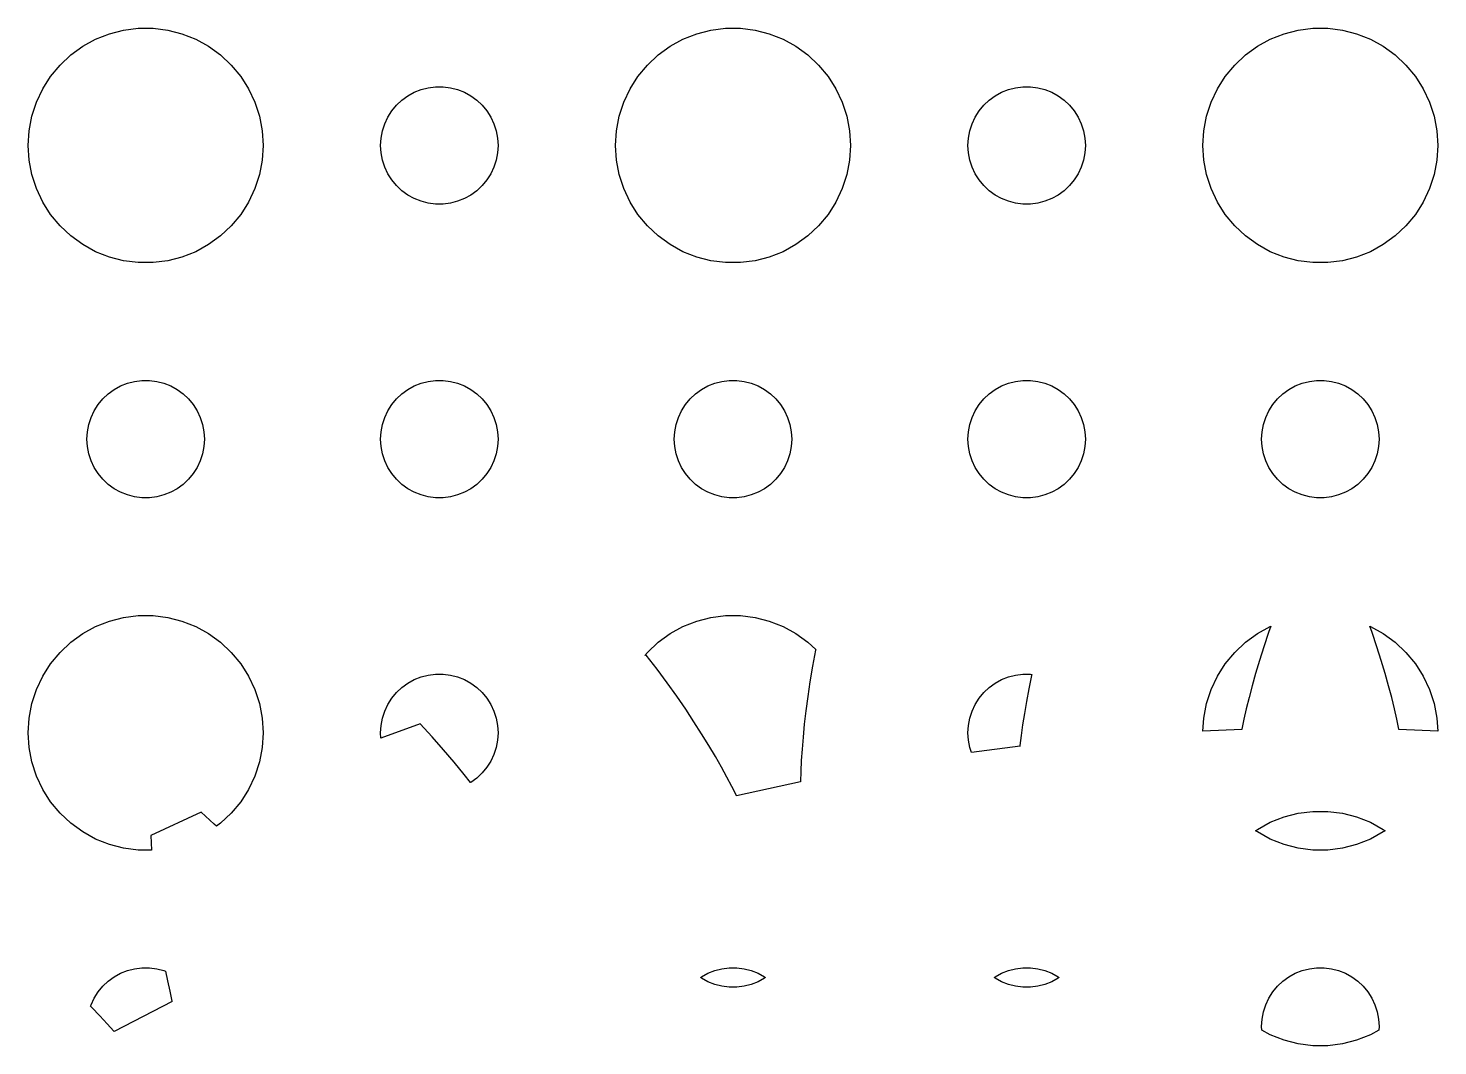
# Model space of a CAD drawing. Header units: metres. Extents: x -69 to 69, y 41 to 289.
# Drawn here: x -33 to 3, y 167.01 to 192.99 of the extents above; entities that cross this region are included whole.
import ezdxf

# ---------------------------------------------------------------- set-up
doc = ezdxf.new("R2010")
doc.units = ezdxf.units.M

msp = doc.modelspace()

# ---------------------------------------------------------------- linework, layer by layer
for p, q in [((-30.5621, 192.947), (-30.1884, 192.994)), ((-30.1884, 192.994), (-29.8116, 192.994)), ((-29.8116, 192.994), (-29.4379, 192.947)), ((-15.5621, 192.947), (-15.1884, 192.994)), ((-15.1884, 192.994), (-14.8116, 192.994)), ((-14.8116, 192.994), (-14.4379, 192.947)), ((-0.56213, 192.947), (-0.18837, 192.994)), ((-0.18837, 192.994), (0.18837, 192.994)), ((0.18837, 192.994), (0.56213, 192.947)), ((-31.6075, 192.533), (-31.2773, 192.714)), ((-31.2773, 192.714), (-30.927, 192.853)), ((-30.927, 192.853), (-30.5621, 192.947)), ((-29.4379, 192.947), (-29.0729, 192.853)), ((-29.0729, 192.853), (-28.7227, 192.714)), ((-28.7227, 192.714), (-28.3925, 192.533)), ((-16.6075, 192.533), (-16.2773, 192.714)), ((-16.2773, 192.714), (-15.927, 192.853)), ((-15.927, 192.853), (-15.5621, 192.947)), ((-14.4379, 192.947), (-14.0729, 192.853)), ((-14.0729, 192.853), (-13.7227, 192.714)), ((-13.7227, 192.714), (-13.3925, 192.533)), ((-1.60747, 192.533), (-1.27733, 192.714)), ((-1.27733, 192.714), (-0.92705, 192.853)), ((-0.92705, 192.853), (-0.56213, 192.947)), ((0.56213, 192.947), (0.92705, 192.853)), ((0.92705, 192.853), (1.27733, 192.714)), ((1.27733, 192.714), (1.60747, 192.533)), ((-32.1869, 192.054), (-31.9123, 192.312)), ((-31.9123, 192.312), (-31.6075, 192.533)), ((-28.3925, 192.533), (-28.0877, 192.312)), ((-28.0877, 192.312), (-27.8131, 192.054)), ((-17.1869, 192.054), (-16.9123, 192.312)), ((-16.9123, 192.312), (-16.6075, 192.533)), ((-13.3925, 192.533), (-13.0877, 192.312)), ((-13.0877, 192.312), (-12.8131, 192.054)), ((-2.1869, 192.054), (-1.91226, 192.312)), ((-1.91226, 192.312), (-1.60747, 192.533)), ((1.60747, 192.533), (1.91226, 192.312)), ((1.91226, 192.312), (2.1869, 192.054)), ((-32.427, 191.763), (-32.1869, 192.054)), ((-27.8131, 192.054), (-27.5729, 191.763)), ((-17.427, 191.763), (-17.1869, 192.054)), ((-12.8131, 192.054), (-12.5729, 191.763)), ((-2.42705, 191.763), (-2.1869, 192.054)), ((2.1869, 192.054), (2.42705, 191.763)), ((-32.6289, 191.445), (-32.427, 191.763)), ((-27.5729, 191.763), (-27.3711, 191.445)), ((-17.6289, 191.445), (-17.427, 191.763)), ((-12.5729, 191.763), (-12.3711, 191.445)), ((-2.62891, 191.445), (-2.42705, 191.763)), ((2.42705, 191.763), (2.62891, 191.445)), ((-32.7893, 191.104), (-32.6289, 191.445)), ((-27.3711, 191.445), (-27.2107, 191.104)), ((-23.4561, 191.156), (-23.3037, 191.266)), ((-23.3037, 191.266), (-23.1387, 191.357)), ((-23.1387, 191.357), (-22.9635, 191.427)), ((-22.9635, 191.427), (-22.7811, 191.473)), ((-22.7811, 191.473), (-22.5942, 191.497)), ((-22.5942, 191.497), (-22.4058, 191.497)), ((-22.4058, 191.497), (-22.2189, 191.473)), ((-22.2189, 191.473), (-22.0365, 191.427)), ((-22.0365, 191.427), (-21.8613, 191.357)), ((-21.8613, 191.357), (-21.6963, 191.266)), ((-21.6963, 191.266), (-21.5439, 191.156)), ((-17.7893, 191.104), (-17.6289, 191.445)), ((-12.3711, 191.445), (-12.2107, 191.104)), ((-8.45613, 191.156), (-8.30373, 191.266)), ((-8.30373, 191.266), (-8.13866, 191.357)), ((-8.13866, 191.357), (-7.96352, 191.427)), ((-7.96352, 191.427), (-7.78107, 191.473)), ((-7.78107, 191.473), (-7.59418, 191.497)), ((-7.59418, 191.497), (-7.40581, 191.497)), ((-7.40581, 191.497), (-7.21892, 191.473)), ((-7.21892, 191.473), (-7.03647, 191.427)), ((-7.03647, 191.427), (-6.86133, 191.357)), ((-6.86133, 191.357), (-6.69626, 191.266)), ((-6.69626, 191.266), (-6.54385, 191.156)), ((-2.78932, 191.104), (-2.62891, 191.445)), ((2.62891, 191.445), (2.78932, 191.104)), ((-32.9057, 190.746), (-32.7893, 191.104)), ((-27.2107, 191.104), (-27.0942, 190.746)), ((-23.8145, 190.723), (-23.7135, 190.882)), ((-23.7135, 190.882), (-23.5934, 191.027)), ((-23.5934, 191.027), (-23.4561, 191.156)), ((-21.5439, 191.156), (-21.4065, 191.027)), ((-21.4065, 191.027), (-21.2865, 190.882)), ((-21.2865, 190.882), (-21.1855, 190.723)), ((-17.9057, 190.746), (-17.7893, 191.104)), ((-12.2107, 191.104), (-12.0942, 190.746)), ((-8.81445, 190.723), (-8.71352, 190.882)), ((-8.71352, 190.882), (-8.59344, 191.027)), ((-8.59344, 191.027), (-8.45613, 191.156)), ((-6.54385, 191.156), (-6.40654, 191.027)), ((-6.40654, 191.027), (-6.28647, 190.882)), ((-6.28647, 190.882), (-6.18553, 190.723)), ((-2.90575, 190.746), (-2.78932, 191.104)), ((2.78932, 191.104), (2.90575, 190.746)), ((-32.9763, 190.376), (-32.9057, 190.746)), ((-27.0942, 190.746), (-27.0237, 190.376)), ((-23.9529, 190.373), (-23.8947, 190.552)), ((-23.8947, 190.552), (-23.8145, 190.723)), ((-21.1855, 190.723), (-21.1053, 190.552)), ((-21.1053, 190.552), (-21.0471, 190.373)), ((-17.9763, 190.376), (-17.9057, 190.746)), ((-12.0942, 190.746), (-12.0237, 190.376)), ((-8.95287, 190.373), (-8.89465, 190.552)), ((-8.89465, 190.552), (-8.81445, 190.723)), ((-6.18553, 190.723), (-6.10533, 190.552)), ((-6.10533, 190.552), (-6.04712, 190.373)), ((-2.97633, 190.376), (-2.90575, 190.746)), ((2.90575, 190.746), (2.97633, 190.376)), ((-33, 190), (-32.9763, 190.376)), ((-27.0237, 190.376), (-27, 190)), ((-24, 190), (-23.9882, 190.188)), ((-23.9882, 190.188), (-23.9529, 190.373)), ((-21.0471, 190.373), (-21.0118, 190.188)), ((-21.0118, 190.188), (-21, 190)), ((-18, 190), (-17.9763, 190.376)), ((-12.0237, 190.376), (-12, 190)), ((-9, 190), (-8.98816, 190.188)), ((-8.98816, 190.188), (-8.95287, 190.373)), ((-6.04712, 190.373), (-6.01183, 190.188)), ((-6.01183, 190.188), (-6, 190)), ((-3, 190), (-2.97633, 190.376)), ((2.97633, 190.376), (3, 190)), ((-32.9763, 189.624), (-33, 190)), ((-27, 190), (-27.0237, 189.624)), ((-23.9882, 189.812), (-24, 190)), ((-23.9529, 189.627), (-23.9882, 189.812)), ((-21.0118, 189.812), (-21.0471, 189.627)), ((-21, 190), (-21.0118, 189.812)), ((-17.9763, 189.624), (-18, 190)), ((-12, 190), (-12.0237, 189.624)), ((-8.98816, 189.812), (-9, 190)), ((-8.95287, 189.627), (-8.98816, 189.812)), ((-6.01183, 189.812), (-6.04712, 189.627)), ((-6, 190), (-6.01183, 189.812)), ((-2.97633, 189.624), (-3, 190)), ((3, 190), (2.97633, 189.624)), ((-32.9057, 189.254), (-32.9763, 189.624)), ((-27.0237, 189.624), (-27.0942, 189.254)), ((-23.8947, 189.448), (-23.9529, 189.627)), ((-23.8145, 189.277), (-23.8947, 189.448)), ((-21.1053, 189.448), (-21.1855, 189.277)), ((-21.0471, 189.627), (-21.1053, 189.448)), ((-17.9057, 189.254), (-17.9763, 189.624)), ((-12.0237, 189.624), (-12.0942, 189.254)), ((-8.89465, 189.448), (-8.95287, 189.627)), ((-8.81445, 189.277), (-8.89465, 189.448)), ((-6.10533, 189.448), (-6.18553, 189.277)), ((-6.04712, 189.627), (-6.10533, 189.448)), ((-2.90575, 189.254), (-2.97633, 189.624)), ((2.97633, 189.624), (2.90575, 189.254)), ((-32.7893, 188.896), (-32.9057, 189.254)), ((-27.0942, 189.254), (-27.2107, 188.896)), ((-23.7135, 189.118), (-23.8145, 189.277)), ((-23.5934, 188.973), (-23.7135, 189.118)), ((-21.2865, 189.118), (-21.4065, 188.973)), ((-21.1855, 189.277), (-21.2865, 189.118)), ((-17.7893, 188.896), (-17.9057, 189.254)), ((-12.0942, 189.254), (-12.2107, 188.896)), ((-8.71352, 189.118), (-8.81445, 189.277)), ((-8.59344, 188.973), (-8.71352, 189.118)), ((-6.28647, 189.118), (-6.40654, 188.973)), ((-6.18553, 189.277), (-6.28647, 189.118)), ((-2.78932, 188.896), (-2.90575, 189.254)), ((2.90575, 189.254), (2.78932, 188.896)), ((-32.6289, 188.555), (-32.7893, 188.896)), ((-27.2107, 188.896), (-27.3711, 188.555)), ((-23.4561, 188.844), (-23.5934, 188.973)), ((-23.3037, 188.734), (-23.4561, 188.844)), ((-23.1387, 188.643), (-23.3037, 188.734)), ((-22.9635, 188.573), (-23.1387, 188.643)), ((-21.8613, 188.643), (-22.0365, 188.573)), ((-21.6963, 188.734), (-21.8613, 188.643)), ((-21.5439, 188.844), (-21.6963, 188.734)), ((-21.4065, 188.973), (-21.5439, 188.844)), ((-17.6289, 188.555), (-17.7893, 188.896)), ((-12.2107, 188.896), (-12.3711, 188.555)), ((-8.45613, 188.844), (-8.59344, 188.973)), ((-8.30373, 188.734), (-8.45613, 188.844)), ((-8.13866, 188.643), (-8.30373, 188.734)), ((-7.96352, 188.573), (-8.13866, 188.643)), ((-6.86133, 188.643), (-7.03647, 188.573)), ((-6.69626, 188.734), (-6.86133, 188.643)), ((-6.54385, 188.844), (-6.69626, 188.734)), ((-6.40654, 188.973), (-6.54385, 188.844)), ((-2.62891, 188.555), (-2.78932, 188.896)), ((2.78932, 188.896), (2.62891, 188.555)), ((-32.427, 188.237), (-32.6289, 188.555)), ((-27.3711, 188.555), (-27.5729, 188.237)), ((-22.7811, 188.527), (-22.9635, 188.573)), ((-22.5942, 188.503), (-22.7811, 188.527)), ((-22.4058, 188.503), (-22.5942, 188.503)), ((-22.2189, 188.527), (-22.4058, 188.503)), ((-22.0365, 188.573), (-22.2189, 188.527)), ((-17.427, 188.237), (-17.6289, 188.555)), ((-12.3711, 188.555), (-12.5729, 188.237)), ((-7.78107, 188.527), (-7.96352, 188.573)), ((-7.59418, 188.503), (-7.78107, 188.527)), ((-7.40581, 188.503), (-7.59418, 188.503)), ((-7.21892, 188.527), (-7.40581, 188.503)), ((-7.03647, 188.573), (-7.21892, 188.527)), ((-2.42705, 188.237), (-2.62891, 188.555)), ((2.62891, 188.555), (2.42705, 188.237)), ((-32.1869, 187.946), (-32.427, 188.237)), ((-31.9123, 187.688), (-32.1869, 187.946)), ((-27.8131, 187.946), (-28.0877, 187.688)), ((-27.5729, 188.237), (-27.8131, 187.946)), ((-17.1869, 187.946), (-17.427, 188.237)), ((-16.9123, 187.688), (-17.1869, 187.946)), ((-12.8131, 187.946), (-13.0877, 187.688)), ((-12.5729, 188.237), (-12.8131, 187.946)), ((-2.1869, 187.946), (-2.42705, 188.237)), ((-1.91226, 187.688), (-2.1869, 187.946)), ((2.1869, 187.946), (1.91226, 187.688)), ((2.42705, 188.237), (2.1869, 187.946)), ((-31.6075, 187.467), (-31.9123, 187.688)), ((-28.0877, 187.688), (-28.3925, 187.467)), ((-16.6075, 187.467), (-16.9123, 187.688)), ((-13.0877, 187.688), (-13.3925, 187.467)), ((-1.60747, 187.467), (-1.91226, 187.688)), ((1.91226, 187.688), (1.60747, 187.467)), ((-31.2773, 187.286), (-31.6075, 187.467)), ((-30.927, 187.147), (-31.2773, 187.286)), ((-28.7227, 187.286), (-29.0729, 187.147)), ((-28.3925, 187.467), (-28.7227, 187.286)), ((-16.2773, 187.286), (-16.6075, 187.467)), ((-15.927, 187.147), (-16.2773, 187.286)), ((-13.7227, 187.286), (-14.0729, 187.147)), ((-13.3925, 187.467), (-13.7227, 187.286)), ((-1.27733, 187.286), (-1.60747, 187.467)), ((-0.92705, 187.147), (-1.27733, 187.286)), ((1.27733, 187.286), (0.92705, 187.147)), ((1.60747, 187.467), (1.27733, 187.286)), ((-30.5621, 187.053), (-30.927, 187.147)), ((-30.1884, 187.006), (-30.5621, 187.053)), ((-29.8116, 187.006), (-30.1884, 187.006)), ((-29.4379, 187.053), (-29.8116, 187.006)), ((-29.0729, 187.147), (-29.4379, 187.053)), ((-15.5621, 187.053), (-15.927, 187.147)), ((-15.1884, 187.006), (-15.5621, 187.053)), ((-14.8116, 187.006), (-15.1884, 187.006)), ((-14.4379, 187.053), (-14.8116, 187.006)), ((-14.0729, 187.147), (-14.4379, 187.053)), ((-0.56213, 187.053), (-0.92705, 187.147)), ((-0.18837, 187.006), (-0.56213, 187.053)), ((0.18837, 187.006), (-0.18837, 187.006)), ((0.56213, 187.053), (0.18837, 187.006)), ((0.92705, 187.147), (0.56213, 187.053)), ((-30.4635, 183.927), (-30.2811, 183.973)), ((-30.2811, 183.973), (-30.0942, 183.997)), ((-30.0942, 183.997), (-29.9058, 183.997)), ((-29.9058, 183.997), (-29.7189, 183.973)), ((-29.7189, 183.973), (-29.5365, 183.927)), ((-22.9635, 183.927), (-22.7811, 183.973)), ((-22.7811, 183.973), (-22.5942, 183.997)), ((-22.5942, 183.997), (-22.4058, 183.997)), ((-22.4058, 183.997), (-22.2189, 183.973)), ((-22.2189, 183.973), (-22.0365, 183.927)), ((-15.4635, 183.927), (-15.2811, 183.973)), ((-15.2811, 183.973), (-15.0942, 183.997)), ((-15.0942, 183.997), (-14.9058, 183.997)), ((-14.9058, 183.997), (-14.7189, 183.973)), ((-14.7189, 183.973), (-14.5365, 183.927)), ((-7.96352, 183.927), (-7.78107, 183.973)), ((-7.78107, 183.973), (-7.59418, 183.997)), ((-7.59418, 183.997), (-7.40581, 183.997)), ((-7.40581, 183.997), (-7.21892, 183.973)), ((-7.21892, 183.973), (-7.03647, 183.927)), ((-0.46352, 183.927), (-0.28107, 183.973)), ((-0.28107, 183.973), (-0.09418, 183.997)), ((-0.09418, 183.997), (0.09418, 183.997)), ((0.09418, 183.997), (0.28107, 183.973)), ((0.28107, 183.973), (0.46352, 183.927)), ((-31.0934, 183.527), (-30.9561, 183.656)), ((-30.9561, 183.656), (-30.8037, 183.766)), ((-30.8037, 183.766), (-30.6387, 183.857)), ((-30.6387, 183.857), (-30.4635, 183.927)), ((-29.5365, 183.927), (-29.3613, 183.857)), ((-29.3613, 183.857), (-29.1963, 183.766)), ((-29.1963, 183.766), (-29.0439, 183.656)), ((-29.0439, 183.656), (-28.9065, 183.527)), ((-23.5934, 183.527), (-23.4561, 183.656)), ((-23.4561, 183.656), (-23.3037, 183.766)), ((-23.3037, 183.766), (-23.1387, 183.857)), ((-23.1387, 183.857), (-22.9635, 183.927)), ((-22.0365, 183.927), (-21.8613, 183.857)), ((-21.8613, 183.857), (-21.6963, 183.766)), ((-21.6963, 183.766), (-21.5439, 183.656)), ((-21.5439, 183.656), (-21.4065, 183.527)), ((-16.0934, 183.527), (-15.9561, 183.656)), ((-15.9561, 183.656), (-15.8037, 183.766)), ((-15.8037, 183.766), (-15.6387, 183.857)), ((-15.6387, 183.857), (-15.4635, 183.927)), ((-14.5365, 183.927), (-14.3613, 183.857)), ((-14.3613, 183.857), (-14.1963, 183.766)), ((-14.1963, 183.766), (-14.0439, 183.656)), ((-14.0439, 183.656), (-13.9065, 183.527)), ((-8.59344, 183.527), (-8.45613, 183.656)), ((-8.45613, 183.656), (-8.30373, 183.766)), ((-8.30373, 183.766), (-8.13866, 183.857)), ((-8.13866, 183.857), (-7.96352, 183.927)), ((-7.03647, 183.927), (-6.86133, 183.857)), ((-6.86133, 183.857), (-6.69626, 183.766)), ((-6.69626, 183.766), (-6.54385, 183.656)), ((-6.54385, 183.656), (-6.40654, 183.527)), ((-1.09344, 183.527), (-0.95613, 183.656)), ((-0.95613, 183.656), (-0.80373, 183.766)), ((-0.80373, 183.766), (-0.63866, 183.857)), ((-0.63866, 183.857), (-0.46352, 183.927)), ((0.46352, 183.927), (0.63866, 183.857)), ((0.63866, 183.857), (0.80373, 183.766)), ((0.80373, 183.766), (0.95613, 183.656)), ((0.95613, 183.656), (1.09344, 183.527)), ((-31.3145, 183.223), (-31.2135, 183.382)), ((-31.2135, 183.382), (-31.0934, 183.527)), ((-28.9065, 183.527), (-28.7865, 183.382)), ((-28.7865, 183.382), (-28.6855, 183.223)), ((-23.8145, 183.223), (-23.7135, 183.382)), ((-23.7135, 183.382), (-23.5934, 183.527)), ((-21.4065, 183.527), (-21.2865, 183.382)), ((-21.2865, 183.382), (-21.1855, 183.223)), ((-16.3145, 183.223), (-16.2135, 183.382)), ((-16.2135, 183.382), (-16.0934, 183.527)), ((-13.9065, 183.527), (-13.7865, 183.382)), ((-13.7865, 183.382), (-13.6855, 183.223)), ((-8.81445, 183.223), (-8.71352, 183.382)), ((-8.71352, 183.382), (-8.59344, 183.527)), ((-6.40654, 183.527), (-6.28647, 183.382)), ((-6.28647, 183.382), (-6.18553, 183.223)), ((-1.31445, 183.223), (-1.21352, 183.382)), ((-1.21352, 183.382), (-1.09344, 183.527)), ((1.09344, 183.527), (1.21352, 183.382)), ((1.21352, 183.382), (1.31445, 183.223)), ((-31.4529, 182.873), (-31.3947, 183.052)), ((-31.3947, 183.052), (-31.3145, 183.223)), ((-28.6855, 183.223), (-28.6053, 183.052)), ((-28.6053, 183.052), (-28.5471, 182.873)), ((-23.9529, 182.873), (-23.8947, 183.052)), ((-23.8947, 183.052), (-23.8145, 183.223)), ((-21.1855, 183.223), (-21.1053, 183.052)), ((-21.1053, 183.052), (-21.0471, 182.873)), ((-16.4529, 182.873), (-16.3947, 183.052)), ((-16.3947, 183.052), (-16.3145, 183.223)), ((-13.6855, 183.223), (-13.6053, 183.052)), ((-13.6053, 183.052), (-13.5471, 182.873)), ((-8.95287, 182.873), (-8.89465, 183.052)), ((-8.89465, 183.052), (-8.81445, 183.223)), ((-6.18553, 183.223), (-6.10533, 183.052)), ((-6.10533, 183.052), (-6.04712, 182.873)), ((-1.45287, 182.873), (-1.39465, 183.052)), ((-1.39465, 183.052), (-1.31445, 183.223)), ((1.31445, 183.223), (1.39465, 183.052)), ((1.39465, 183.052), (1.45287, 182.873)), ((-31.5, 182.5), (-31.4882, 182.688)), ((-31.4882, 182.688), (-31.4529, 182.873)), ((-28.5471, 182.873), (-28.5118, 182.688)), ((-28.5118, 182.688), (-28.5, 182.5)), ((-24, 182.5), (-23.9882, 182.688)), ((-23.9882, 182.688), (-23.9529, 182.873)), ((-21.0471, 182.873), (-21.0118, 182.688)), ((-21.0118, 182.688), (-21, 182.5)), ((-16.5, 182.5), (-16.4882, 182.688)), ((-16.4882, 182.688), (-16.4529, 182.873)), ((-13.5471, 182.873), (-13.5118, 182.688)), ((-13.5118, 182.688), (-13.5, 182.5)), ((-9, 182.5), (-8.98816, 182.688)), ((-8.98816, 182.688), (-8.95287, 182.873)), ((-6.04712, 182.873), (-6.01183, 182.688)), ((-6.01183, 182.688), (-6, 182.5)), ((-1.5, 182.5), (-1.48816, 182.688)), ((-1.48816, 182.688), (-1.45287, 182.873)), ((1.45287, 182.873), (1.48816, 182.688)), ((1.48816, 182.688), (1.5, 182.5)), ((-31.4882, 182.312), (-31.5, 182.5)), ((-31.4529, 182.127), (-31.4882, 182.312)), ((-28.5118, 182.312), (-28.5471, 182.127)), ((-28.5, 182.5), (-28.5118, 182.312)), ((-23.9882, 182.312), (-24, 182.5)), ((-23.9529, 182.127), (-23.9882, 182.312)), ((-21.0118, 182.312), (-21.0471, 182.127)), ((-21, 182.5), (-21.0118, 182.312)), ((-16.4882, 182.312), (-16.5, 182.5)), ((-16.4529, 182.127), (-16.4882, 182.312)), ((-13.5118, 182.312), (-13.5471, 182.127)), ((-13.5, 182.5), (-13.5118, 182.312)), ((-8.98816, 182.312), (-9, 182.5)), ((-8.95287, 182.127), (-8.98816, 182.312)), ((-6.01183, 182.312), (-6.04712, 182.127)), ((-6, 182.5), (-6.01183, 182.312)), ((-1.48816, 182.312), (-1.5, 182.5)), ((-1.45287, 182.127), (-1.48816, 182.312)), ((1.48816, 182.312), (1.45287, 182.127)), ((1.5, 182.5), (1.48816, 182.312)), ((-31.3947, 181.948), (-31.4529, 182.127)), ((-31.3145, 181.777), (-31.3947, 181.948)), ((-28.6053, 181.948), (-28.6855, 181.777)), ((-28.5471, 182.127), (-28.6053, 181.948)), ((-23.8947, 181.948), (-23.9529, 182.127)), ((-23.8145, 181.777), (-23.8947, 181.948)), ((-21.1053, 181.948), (-21.1855, 181.777)), ((-21.0471, 182.127), (-21.1053, 181.948)), ((-16.3947, 181.948), (-16.4529, 182.127)), ((-16.3145, 181.777), (-16.3947, 181.948)), ((-13.6053, 181.948), (-13.6855, 181.777)), ((-13.5471, 182.127), (-13.6053, 181.948)), ((-8.89465, 181.948), (-8.95287, 182.127)), ((-8.81445, 181.777), (-8.89465, 181.948)), ((-6.10533, 181.948), (-6.18553, 181.777)), ((-6.04712, 182.127), (-6.10533, 181.948)), ((-1.39465, 181.948), (-1.45287, 182.127)), ((-1.31445, 181.777), (-1.39465, 181.948)), ((1.39465, 181.948), (1.31445, 181.777)), ((1.45287, 182.127), (1.39465, 181.948)), ((-31.2135, 181.618), (-31.3145, 181.777)), ((-31.0934, 181.473), (-31.2135, 181.618)), ((-30.9561, 181.344), (-31.0934, 181.473)), ((-28.9065, 181.473), (-29.0439, 181.344)), ((-28.7865, 181.618), (-28.9065, 181.473)), ((-28.6855, 181.777), (-28.7865, 181.618)), ((-23.7135, 181.618), (-23.8145, 181.777)), ((-23.5934, 181.473), (-23.7135, 181.618)), ((-23.4561, 181.344), (-23.5934, 181.473)), ((-21.4065, 181.473), (-21.5439, 181.344)), ((-21.2865, 181.618), (-21.4065, 181.473)), ((-21.1855, 181.777), (-21.2865, 181.618)), ((-16.2135, 181.618), (-16.3145, 181.777)), ((-16.0934, 181.473), (-16.2135, 181.618)), ((-15.9561, 181.344), (-16.0934, 181.473)), ((-13.9065, 181.473), (-14.0439, 181.344)), ((-13.7865, 181.618), (-13.9065, 181.473)), ((-13.6855, 181.777), (-13.7865, 181.618)), ((-8.71352, 181.618), (-8.81445, 181.777)), ((-8.59344, 181.473), (-8.71352, 181.618)), ((-8.45613, 181.344), (-8.59344, 181.473)), ((-6.40654, 181.473), (-6.54385, 181.344)), ((-6.28647, 181.618), (-6.40654, 181.473)), ((-6.18553, 181.777), (-6.28647, 181.618)), ((-1.21352, 181.618), (-1.31445, 181.777)), ((-1.09344, 181.473), (-1.21352, 181.618)), ((-0.95613, 181.344), (-1.09344, 181.473)), ((1.09344, 181.473), (0.95613, 181.344)), ((1.21352, 181.618), (1.09344, 181.473)), ((1.31445, 181.777), (1.21352, 181.618)), ((-30.8037, 181.234), (-30.9561, 181.344)), ((-30.6387, 181.143), (-30.8037, 181.234)), ((-30.4635, 181.073), (-30.6387, 181.143)), ((-29.3613, 181.143), (-29.5365, 181.073)), ((-29.1963, 181.234), (-29.3613, 181.143)), ((-29.0439, 181.344), (-29.1963, 181.234)), ((-23.3037, 181.234), (-23.4561, 181.344)), ((-23.1387, 181.143), (-23.3037, 181.234)), ((-22.9635, 181.073), (-23.1387, 181.143)), ((-21.8613, 181.143), (-22.0365, 181.073)), ((-21.6963, 181.234), (-21.8613, 181.143)), ((-21.5439, 181.344), (-21.6963, 181.234)), ((-15.8037, 181.234), (-15.9561, 181.344)), ((-15.6387, 181.143), (-15.8037, 181.234)), ((-15.4635, 181.073), (-15.6387, 181.143)), ((-14.3613, 181.143), (-14.5365, 181.073)), ((-14.1963, 181.234), (-14.3613, 181.143)), ((-14.0439, 181.344), (-14.1963, 181.234)), ((-8.30373, 181.234), (-8.45613, 181.344)), ((-8.13866, 181.143), (-8.30373, 181.234)), ((-7.96352, 181.073), (-8.13866, 181.143)), ((-6.86133, 181.143), (-7.03647, 181.073)), ((-6.69626, 181.234), (-6.86133, 181.143)), ((-6.54385, 181.344), (-6.69626, 181.234)), ((-0.80373, 181.234), (-0.95613, 181.344)), ((-0.63866, 181.143), (-0.80373, 181.234)), ((-0.46352, 181.073), (-0.63866, 181.143)), ((0.63866, 181.143), (0.46352, 181.073)), ((0.80373, 181.234), (0.63866, 181.143)), ((0.95613, 181.344), (0.80373, 181.234)), ((-30.2811, 181.027), (-30.4635, 181.073)), ((-30.0942, 181.003), (-30.2811, 181.027)), ((-29.9058, 181.003), (-30.0942, 181.003)), ((-29.7189, 181.027), (-29.9058, 181.003)), ((-29.5365, 181.073), (-29.7189, 181.027)), ((-22.7811, 181.027), (-22.9635, 181.073)), ((-22.5942, 181.003), (-22.7811, 181.027)), ((-22.4058, 181.003), (-22.5942, 181.003)), ((-22.2189, 181.027), (-22.4058, 181.003)), ((-22.0365, 181.073), (-22.2189, 181.027)), ((-15.2811, 181.027), (-15.4635, 181.073)), ((-15.0942, 181.003), (-15.2811, 181.027)), ((-14.9058, 181.003), (-15.0942, 181.003)), ((-14.7189, 181.027), (-14.9058, 181.003)), ((-14.5365, 181.073), (-14.7189, 181.027)), ((-7.78107, 181.027), (-7.96352, 181.073)), ((-7.59418, 181.003), (-7.78107, 181.027)), ((-7.40581, 181.003), (-7.59418, 181.003)), ((-7.21892, 181.027), (-7.40581, 181.003)), ((-7.03647, 181.073), (-7.21892, 181.027)), ((-0.28107, 181.027), (-0.46352, 181.073)), ((-0.09418, 181.003), (-0.28107, 181.027)), ((0.09418, 181.003), (-0.09418, 181.003)), ((0.28107, 181.027), (0.09418, 181.003)), ((0.46352, 181.073), (0.28107, 181.027)), ((-31.2773, 177.714), (-30.927, 177.853)), ((-30.927, 177.853), (-30.5621, 177.947)), ((-30.5621, 177.947), (-30.1884, 177.994)), ((-30.1884, 177.994), (-29.8116, 177.994)), ((-29.8116, 177.994), (-29.4379, 177.947)), ((-29.4379, 177.947), (-29.0729, 177.853)), ((-29.0729, 177.853), (-28.7227, 177.714)), ((-16.2773, 177.714), (-15.927, 177.853)), ((-15.927, 177.853), (-15.5621, 177.947)), ((-15.5621, 177.947), (-15.1884, 177.994)), ((-15.1884, 177.994), (-14.8116, 177.994)), ((-14.8116, 177.994), (-14.4379, 177.947)), ((-14.4379, 177.947), (-14.0729, 177.853)), ((-14.0729, 177.853), (-13.7227, 177.714)), ((-31.9123, 177.312), (-31.6075, 177.533)), ((-31.6075, 177.533), (-31.2773, 177.714)), ((-28.7227, 177.714), (-28.3925, 177.533)), ((-28.3925, 177.533), (-28.0877, 177.312)), ((-16.9123, 177.312), (-16.6075, 177.533)), ((-16.6075, 177.533), (-16.2773, 177.714)), ((-13.7227, 177.714), (-13.3925, 177.533)), ((-13.3925, 177.533), (-13.0877, 177.312)), ((-1.91226, 177.312), (-1.60747, 177.533)), ((-1.60747, 177.533), (-1.27733, 177.714)), ((-1.32222, 177.56), (-1.44417, 177.197)), ((-1.26587, 177.719), (-1.32222, 177.56)), ((-1.27733, 177.714), (-1.26587, 177.719)), ((1.32222, 177.56), (1.26587, 177.719)), ((1.26587, 177.719), (1.27733, 177.714)), ((1.27733, 177.714), (1.60747, 177.533)), ((1.44417, 177.197), (1.32222, 177.56)), ((1.60747, 177.533), (1.91226, 177.312)), ((-32.1869, 177.054), (-31.9123, 177.312)), ((-28.0877, 177.312), (-27.8131, 177.054)), ((-17.1869, 177.054), (-16.9123, 177.312)), ((-13.0877, 177.312), (-12.8885, 177.124)), ((-12.8885, 177.124), (-12.8911, 177.111)), ((-2.1869, 177.054), (-1.91226, 177.312)), ((-1.44417, 177.197), (-1.55457, 176.849)), ((1.55457, 176.849), (1.44417, 177.197)), ((1.91226, 177.312), (2.1869, 177.054)), ((-32.6289, 176.445), (-32.427, 176.763)), ((-32.427, 176.763), (-32.1869, 177.054)), ((-27.8131, 177.054), (-27.5729, 176.763)), ((-27.5729, 176.763), (-27.3711, 176.445)), ((-17.2531, 176.974), (-17.1869, 177.054)), ((-17.215, 176.984), (-17.2531, 176.974)), ((-16.9386, 176.623), (-17.215, 176.984)), ((-12.8911, 177.111), (-12.9674, 176.7)), ((-2.62891, 176.445), (-2.42705, 176.763)), ((-2.42705, 176.763), (-2.1869, 177.054)), ((-1.55457, 176.849), (-1.65396, 176.517)), ((1.65396, 176.517), (1.55457, 176.849)), ((2.1869, 177.054), (2.42705, 176.763)), ((2.42705, 176.763), (2.62891, 176.445)), ((-32.7893, 176.104), (-32.6289, 176.445)), ((-27.3711, 176.445), (-27.2107, 176.104)), ((-23.1387, 176.357), (-22.9635, 176.427)), ((-22.9635, 176.427), (-22.7811, 176.473)), ((-22.7811, 176.473), (-22.5942, 176.497)), ((-22.5942, 176.497), (-22.4058, 176.497)), ((-22.4058, 176.497), (-22.2189, 176.473)), ((-22.2189, 176.473), (-22.0365, 176.427)), ((-22.0365, 176.427), (-21.8613, 176.357)), ((-16.6791, 176.272), (-16.9386, 176.623)), ((-12.9674, 176.7), (-13.0338, 176.304)), ((-8.13866, 176.357), (-7.96352, 176.427)), ((-7.96352, 176.427), (-7.78107, 176.473)), ((-7.78107, 176.473), (-7.59418, 176.497)), ((-7.59418, 176.497), (-7.40581, 176.497)), ((-7.37495, 176.46), (-7.44499, 176.12)), ((-7.40581, 176.497), (-7.36763, 176.492)), ((-7.36763, 176.492), (-7.37495, 176.46)), ((-2.78932, 176.104), (-2.62891, 176.445)), ((-1.65396, 176.517), (-1.74289, 176.2)), ((1.74289, 176.2), (1.65396, 176.517)), ((2.62891, 176.445), (2.78932, 176.104)), ((-32.9057, 175.746), (-32.7893, 176.104)), ((-27.2107, 176.104), (-27.0942, 175.746)), ((-23.5934, 176.027), (-23.4561, 176.156)), ((-23.4561, 176.156), (-23.3037, 176.266)), ((-23.3037, 176.266), (-23.1387, 176.357)), ((-21.8613, 176.357), (-21.6963, 176.266)), ((-21.6963, 176.266), (-21.5439, 176.156)), ((-21.5439, 176.156), (-21.4065, 176.027)), ((-16.4359, 175.931), (-16.6791, 176.272)), ((-13.0338, 176.304), (-13.0909, 175.926)), ((-8.59344, 176.027), (-8.45613, 176.156)), ((-8.45613, 176.156), (-8.30373, 176.266)), ((-8.30373, 176.266), (-8.13866, 176.357)), ((-7.44499, 176.12), (-7.50597, 175.796)), ((-2.90575, 175.746), (-2.78932, 176.104)), ((-1.74289, 176.2), (-1.82193, 175.899)), ((1.82193, 175.899), (1.74289, 176.2)), ((2.78932, 176.104), (2.90575, 175.746)), ((-32.9763, 175.376), (-32.9057, 175.746)), ((-27.0942, 175.746), (-27.0237, 175.376)), ((-23.8947, 175.552), (-23.8145, 175.723)), ((-23.8145, 175.723), (-23.7135, 175.882)), ((-23.7135, 175.882), (-23.5934, 176.027)), ((-21.4065, 176.027), (-21.2865, 175.882)), ((-21.2865, 175.882), (-21.1855, 175.723)), ((-21.1855, 175.723), (-21.1053, 175.552)), ((-16.2087, 175.6), (-16.4359, 175.931)), ((-13.0909, 175.926), (-13.1392, 175.564)), ((-8.89465, 175.552), (-8.81445, 175.723)), ((-8.81445, 175.723), (-8.71352, 175.882)), ((-8.71352, 175.882), (-8.59344, 176.027)), ((-7.50597, 175.796), (-7.55847, 175.49)), ((-2.97633, 175.376), (-2.90575, 175.746)), ((-1.82193, 175.899), (-1.89163, 175.614)), ((1.89163, 175.614), (1.82193, 175.899)), ((2.90575, 175.746), (2.97633, 175.376)), ((-33, 175), (-32.9763, 175.376)), ((-27.0237, 175.376), (-27, 175)), ((-23.9882, 175.188), (-23.9529, 175.373)), ((-23.9529, 175.373), (-23.8947, 175.552)), ((-21.1053, 175.552), (-21.0471, 175.373)), ((-21.0471, 175.373), (-21.0118, 175.188)), ((-15.997, 175.281), (-16.2087, 175.6)), ((-13.1392, 175.564), (-13.1794, 175.219)), ((-8.98816, 175.188), (-8.95287, 175.373)), ((-8.95287, 175.373), (-8.89465, 175.552)), ((-7.55847, 175.49), (-7.60309, 175.2)), ((-2.99742, 175.041), (-2.97633, 175.376)), ((-1.95256, 175.346), (-2.00529, 175.094)), ((-1.89163, 175.614), (-1.95256, 175.346)), ((1.95256, 175.346), (1.89163, 175.614)), ((2.00529, 175.094), (1.95256, 175.346)), ((2.97633, 175.376), (2.99745, 175.04)), ((-32.9763, 174.624), (-33, 175)), ((-27, 175), (-27.0237, 174.624)), ((-24, 175), (-23.9882, 175.188)), ((-23.9914, 174.863), (-24, 175)), ((-22.9875, 175.229), (-23.9914, 174.863)), ((-22.6808, 174.893), (-22.9875, 175.229)), ((-21.0118, 175.188), (-21, 175)), ((-21, 175), (-21.0118, 174.812)), ((-15.8003, 174.974), (-15.997, 175.281)), ((-15.6182, 174.678), (-15.8003, 174.974)), ((-13.1794, 175.219), (-13.2119, 174.892)), ((-9, 175), (-8.98816, 175.188)), ((-8.98816, 174.812), (-9, 175)), ((-7.60309, 175.2), (-7.6404, 174.927)), ((-2.00494, 175.083), (-2.99742, 175.041)), ((-2.00529, 175.094), (-2.00494, 175.083)), ((2.00504, 175.086), (2.00529, 175.094)), ((2.99745, 175.04), (2.00504, 175.086)), ((-32.9057, 174.254), (-32.9763, 174.624)), ((-27.0237, 174.624), (-27.0942, 174.254)), ((-22.3916, 174.566), (-22.6808, 174.893)), ((-21.0471, 174.627), (-21.1053, 174.448)), ((-21.0118, 174.812), (-21.0471, 174.627)), ((-15.4503, 174.395), (-15.6182, 174.678)), ((-13.2119, 174.892), (-13.2375, 174.582)), ((-8.95287, 174.627), (-8.98816, 174.812)), ((-8.91129, 174.499), (-8.95287, 174.627)), ((-7.66963, 174.66), (-8.91129, 174.499)), ((-7.6404, 174.927), (-7.67099, 174.672)), ((-7.67099, 174.672), (-7.66963, 174.66)), ((-32.7893, 173.896), (-32.9057, 174.254)), ((-27.0942, 174.254), (-27.2107, 173.896)), ((-22.1196, 174.247), (-22.3916, 174.566)), ((-21.8645, 173.938), (-22.1196, 174.247)), ((-21.1855, 174.277), (-21.2865, 174.118)), ((-21.1053, 174.448), (-21.1855, 174.277)), ((-15.2961, 174.125), (-15.4503, 174.395)), ((-13.2567, 174.289), (-13.2701, 174.014)), ((-13.2375, 174.582), (-13.2567, 174.289)), ((-32.6289, 173.555), (-32.7893, 173.896)), ((-27.2107, 173.896), (-27.3711, 173.555)), ((-21.6998, 173.732), (-21.8645, 173.938)), ((-21.4065, 173.973), (-21.5439, 173.844)), ((-21.2865, 174.118), (-21.4065, 173.973)), ((-15.1551, 173.868), (-15.2961, 174.125)), ((-13.2701, 174.014), (-13.2783, 173.757)), ((-32.427, 173.237), (-32.6289, 173.555)), ((-27.3711, 173.555), (-27.5729, 173.237)), ((-21.6963, 173.734), (-21.6998, 173.732)), ((-21.5439, 173.844), (-21.6963, 173.734)), ((-15.0267, 173.625), (-15.1551, 173.868)), ((-14.9106, 173.395), (-15.0267, 173.625)), ((-13.2759, 173.746), (-14.9087, 173.387)), ((-13.2783, 173.757), (-13.2759, 173.746)), ((-32.1869, 172.946), (-32.427, 173.237)), ((-27.5729, 173.237), (-27.8131, 172.946)), ((-14.9087, 173.387), (-14.9106, 173.395)), ((-31.9123, 172.688), (-32.1869, 172.946)), ((-28.5851, 172.977), (-29.869, 172.378)), ((-28.2502, 172.669), (-28.5851, 172.977)), ((-27.8131, 172.946), (-28.0877, 172.688)), ((-1.27733, 172.714), (-0.92705, 172.853)), ((-0.92705, 172.853), (-0.56213, 172.947)), ((-0.56213, 172.947), (-0.18837, 172.994)), ((-0.18837, 172.994), (0.18837, 172.994)), ((0.18837, 172.994), (0.56213, 172.947)), ((0.56213, 172.947), (0.92705, 172.853)), ((0.92705, 172.853), (1.27733, 172.714)), ((-31.6075, 172.467), (-31.9123, 172.688)), ((-31.2773, 172.286), (-31.6075, 172.467)), ((-28.1913, 172.613), (-28.2502, 172.669)), ((-28.0877, 172.688), (-28.1913, 172.613)), ((-1.65286, 172.5), (-1.60747, 172.533)), ((-1.60747, 172.467), (-1.65286, 172.5)), ((-1.60747, 172.533), (-1.27733, 172.714)), ((-1.27733, 172.286), (-1.60747, 172.467)), ((1.27733, 172.714), (1.60747, 172.533)), ((1.60747, 172.467), (1.27733, 172.286)), ((1.60747, 172.533), (1.65286, 172.5)), ((1.65286, 172.5), (1.60747, 172.467)), ((-30.927, 172.147), (-31.2773, 172.286)), ((-30.5621, 172.053), (-30.927, 172.147)), ((-29.869, 172.378), (-29.8522, 172.006)), ((-0.92705, 172.147), (-1.27733, 172.286)), ((-0.56213, 172.053), (-0.92705, 172.147)), ((0.92705, 172.147), (0.56213, 172.053)), ((1.27733, 172.286), (0.92705, 172.147)), ((-30.1884, 172.006), (-30.5621, 172.053)), ((-29.8522, 172.006), (-30.1884, 172.006)), ((-0.18837, 172.006), (-0.56213, 172.053)), ((0.18837, 172.006), (-0.18837, 172.006)), ((0.56213, 172.053), (0.18837, 172.006)), ((-30.8037, 168.766), (-30.6387, 168.857)), ((-30.6387, 168.857), (-30.4635, 168.927)), ((-30.4635, 168.927), (-30.2811, 168.973)), ((-30.2811, 168.973), (-30.0942, 168.997)), ((-30.0942, 168.997), (-29.9058, 168.997)), ((-29.9058, 168.997), (-29.7189, 168.973)), ((-29.7189, 168.973), (-29.5365, 168.927)), ((-29.5365, 168.927), (-29.4923, 168.909)), ((-29.4923, 168.909), (-29.4442, 168.667)), ((-15.8037, 168.766), (-15.6387, 168.857)), ((-15.6387, 168.857), (-15.4635, 168.927)), ((-15.4635, 168.927), (-15.2811, 168.973)), ((-15.2811, 168.973), (-15.0942, 168.997)), ((-15.0942, 168.997), (-14.9058, 168.997)), ((-14.9058, 168.997), (-14.7189, 168.973)), ((-14.7189, 168.973), (-14.5365, 168.927)), ((-14.5365, 168.927), (-14.3613, 168.857)), ((-14.3613, 168.857), (-14.1963, 168.766)), ((-8.30373, 168.766), (-8.13866, 168.857)), ((-8.13866, 168.857), (-7.96352, 168.927)), ((-7.96352, 168.927), (-7.78107, 168.973)), ((-7.78107, 168.973), (-7.59418, 168.997)), ((-7.59418, 168.997), (-7.40581, 168.997)), ((-7.40581, 168.997), (-7.21892, 168.973)), ((-7.21892, 168.973), (-7.03647, 168.927)), ((-7.03647, 168.927), (-6.86133, 168.857)), ((-6.86133, 168.857), (-6.69626, 168.766)), ((-0.80373, 168.766), (-0.63866, 168.857)), ((-0.63866, 168.857), (-0.46352, 168.927)), ((-0.46352, 168.927), (-0.28107, 168.973)), ((-0.28107, 168.973), (-0.09418, 168.997)), ((-0.09418, 168.997), (0.09418, 168.997)), ((0.09418, 168.997), (0.28107, 168.973)), ((0.28107, 168.973), (0.46352, 168.927)), ((0.46352, 168.927), (0.63866, 168.857)), ((0.63866, 168.857), (0.80373, 168.766)), ((-31.2135, 168.382), (-31.0934, 168.527)), ((-31.0934, 168.527), (-30.9561, 168.656)), ((-30.9561, 168.656), (-30.8037, 168.766)), ((-29.4442, 168.667), (-29.386, 168.398)), ((-15.8264, 168.75), (-15.8037, 168.766)), ((-15.8037, 168.734), (-15.8264, 168.75)), ((-15.6387, 168.643), (-15.8037, 168.734)), ((-15.4635, 168.573), (-15.6387, 168.643)), ((-15.2811, 168.527), (-15.4635, 168.573)), ((-15.0942, 168.503), (-15.2811, 168.527)), ((-14.9058, 168.503), (-15.0942, 168.503)), ((-14.7189, 168.527), (-14.9058, 168.503)), ((-14.5365, 168.573), (-14.7189, 168.527)), ((-14.3613, 168.643), (-14.5365, 168.573)), ((-14.1963, 168.734), (-14.3613, 168.643)), ((-14.1963, 168.766), (-14.1736, 168.75)), ((-14.1736, 168.75), (-14.1963, 168.734)), ((-8.32643, 168.75), (-8.30373, 168.766)), ((-8.30373, 168.734), (-8.32643, 168.75)), ((-8.13866, 168.643), (-8.30373, 168.734)), ((-7.96352, 168.573), (-8.13866, 168.643)), ((-7.78107, 168.527), (-7.96352, 168.573)), ((-7.59418, 168.503), (-7.78107, 168.527)), ((-7.40581, 168.503), (-7.59418, 168.503)), ((-7.21892, 168.527), (-7.40581, 168.503)), ((-7.03647, 168.573), (-7.21892, 168.527)), ((-6.86133, 168.643), (-7.03647, 168.573)), ((-6.69626, 168.734), (-6.86133, 168.643)), ((-6.69626, 168.766), (-6.67355, 168.75)), ((-6.67355, 168.75), (-6.69626, 168.734)), ((-1.21352, 168.382), (-1.09344, 168.527)), ((-1.09344, 168.527), (-0.95613, 168.656)), ((-0.95613, 168.656), (-0.80373, 168.766)), ((0.80373, 168.766), (0.95613, 168.656)), ((0.95613, 168.656), (1.09344, 168.527)), ((1.09344, 168.527), (1.21352, 168.382)), ((-31.3947, 168.052), (-31.3145, 168.223)), ((-31.3145, 168.223), (-31.2135, 168.382)), ((-29.3222, 168.137), (-30.8064, 167.368)), ((-29.386, 168.398), (-29.3274, 168.148)), ((-29.3274, 168.148), (-29.3222, 168.137)), ((-1.39465, 168.052), (-1.31445, 168.223)), ((-1.31445, 168.223), (-1.21352, 168.382)), ((1.21352, 168.382), (1.31445, 168.223)), ((1.31445, 168.223), (1.39465, 168.052)), ((-31.4063, 168.016), (-31.3947, 168.052)), ((-31.3717, 167.981), (-31.4063, 168.016)), ((-31.169, 167.77), (-31.3717, 167.981)), ((-30.982, 167.568), (-31.169, 167.77)), ((-1.48816, 167.688), (-1.45287, 167.873)), ((-1.45287, 167.873), (-1.39465, 168.052)), ((1.39465, 168.052), (1.45287, 167.873)), ((1.45287, 167.873), (1.48816, 167.688)), ((-30.8104, 167.376), (-30.982, 167.568)), ((-1.5, 167.5), (-1.48816, 167.688)), ((-1.49399, 167.405), (-1.5, 167.5)), ((-1.27733, 167.286), (-1.49399, 167.405)), ((1.49399, 167.405), (1.27733, 167.286)), ((1.48816, 167.688), (1.5, 167.5)), ((1.5, 167.5), (1.49399, 167.405)), ((-30.8064, 167.368), (-30.8104, 167.376)), ((-0.92705, 167.147), (-1.27733, 167.286)), ((-0.56213, 167.053), (-0.92705, 167.147)), ((-0.18837, 167.006), (-0.56213, 167.053)), ((0.56213, 167.053), (0.18837, 167.006)), ((0.92705, 167.147), (0.56213, 167.053)), ((1.27733, 167.286), (0.92705, 167.147)), ((0.18837, 167.006), (-0.18837, 167.006))]:
    msp.add_line(p, q)

doc.saveas('drawing.dxf')
